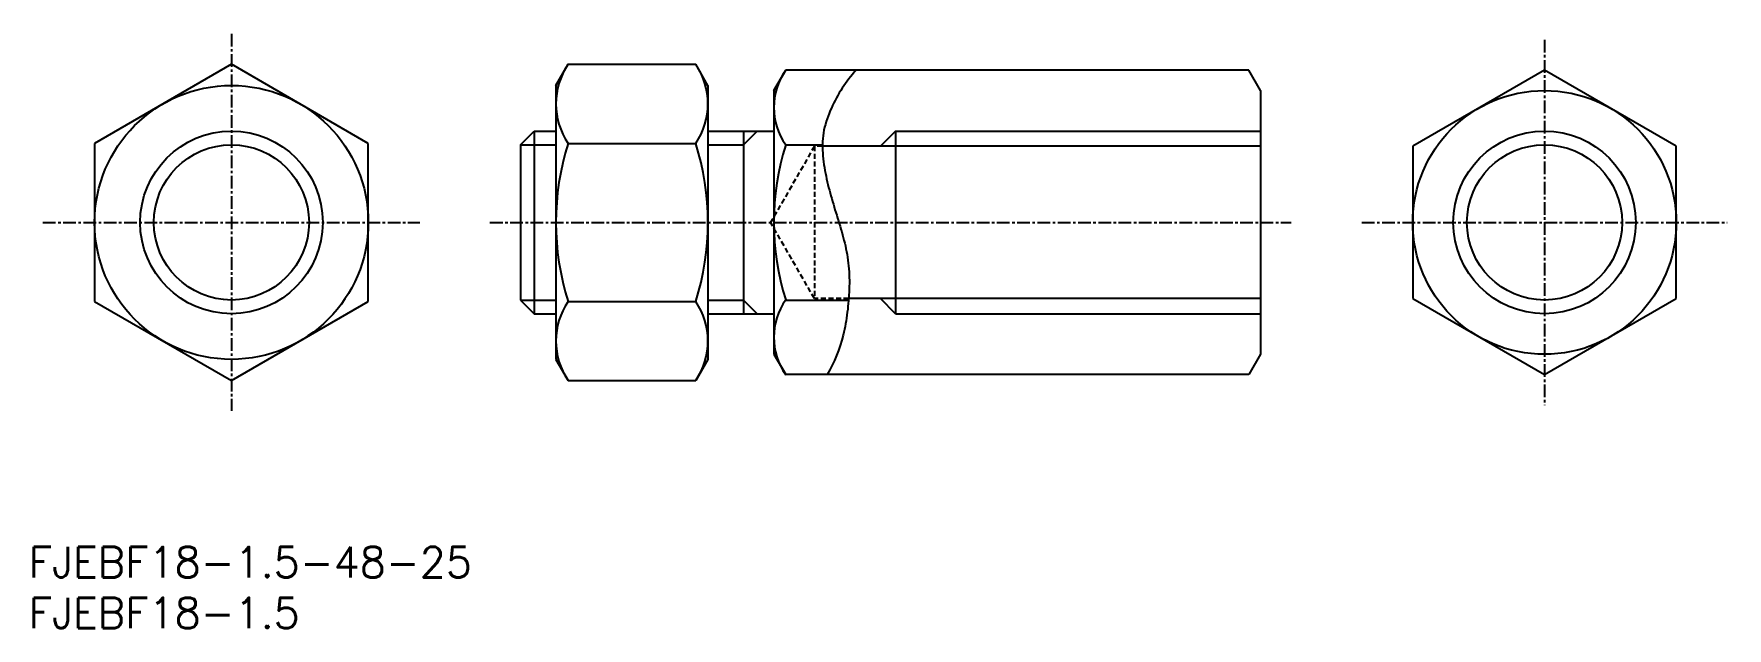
# Model space of a CAD drawing. Extents: x 1 to 168, y 0 to 59.
import ezdxf

# ---------------------------------------------------------------- set-up
doc = ezdxf.new("R2010")
doc.units = 0
doc.linetypes.add('CENTER', pattern=[2, 1.25, -0.25, 0.25, -0.25])
doc.linetypes.add('DASHED', pattern=[0.75, 0.5, -0.25])
doc.layers.get('0').update_dxf_attribs({"linetype": 'CONTINUOUS'})
doc.layers.add('CENTER', color=1, linetype='CENTER')
doc.styles.get("Standard").update_dxf_attribs({"font": 'txt.shx'})

# ---------------------------------------------------------------- blocks, each defined once
blk = doc.blocks.new('*U29')
at = {"color": 7, "linetype": 'CONTINUOUS'}
blk.add_text('FJEBF18-1.5', height=3, dxfattribs=at).set_placement((0, 0))
blk = doc.blocks.new('*U30')
at = {"color": 7, "linetype": 'CONTINUOUS'}
blk.add_text('FJEBF18-1.5-48-25', height=3, dxfattribs=at).set_placement((0, 5))

msp = doc.modelspace()

# ---------------------------------------------------------------- linework, layer by layer
for p, q in [((20, 55.59), (6.5, 47.79)), ((33.5, 47.79), (20, 55.59)), ((52, 53.5), (53.21, 55.59)), ((53.21, 55.59), (65.79, 55.59)), ((67, 53.5), (65.79, 55.59)), ((52, 53.5), (52, 26.5)), ((67, 53.5), (67, 26.5)), ((73.5, 53), (74.66, 55.01)), ((120.34, 55.01), (74.66, 55.01)), ((121.5, 53), (120.34, 55.01)), ((149.5, 55.01), (136.5, 47.51)), ((162.5, 47.51), (149.5, 55.01)), ((73.5, 53), (73.5, 27)), ((121.5, 53), (121.5, 27)), ((48.5, 47.65), (49.85, 49)), ((49.85, 49), (52, 49)), ((49.85, 49), (49.85, 31)), ((67, 49), (73.5, 49)), ((70.5, 49), (70.5, 31)), ((85.5, 49), (85.5, 31)), ((6.5, 47.79), (6.5, 32.21)), ((33.5, 32.21), (33.5, 47.79)), ((48.5, 47.65), (48.5, 32.35)), ((53.21, 47.79), (65.79, 47.79)), ((74.66, 47.65), (78.29, 47.65)), ((121.5, 47.51), (78.28, 47.51)), ((136.5, 47.51), (136.5, 32.49)), ((162.5, 32.49), (162.5, 47.51)), ((6.5, 43.9), (6.5, 43.9)), ((6.5, 40), (6.5, 40)), ((6.5, 32.21), (20, 24.41)), ((20, 24.41), (33.5, 32.21)), ((48.5, 32.35), (49.85, 31)), ((53.21, 32.21), (65.79, 32.21)), ((74.66, 32.35), (80.87, 32.35)), ((121.5, 32.49), (80.88, 32.49)), ((136.5, 32.49), (149.5, 24.99)), ((149.5, 24.99), (162.5, 32.49)), ((49.85, 31), (52, 31)), ((67, 31), (73.5, 31)), ((73.5, 27), (74.66, 24.99)), ((121.5, 27), (120.34, 24.99)), ((52, 26.5), (53.21, 24.41)), ((67, 26.5), (65.79, 24.41)), ((53.21, 24.41), (65.79, 24.41)), ((120.34, 24.99), (74.66, 24.99))]:
    msp.add_line(p, q)
at = {"color": 3}
for p, q in [((70.5, 47.65), (71.85, 49)), ((85.5, 49), (84.01, 47.51)), ((85.5, 49), (121.5, 49)), ((48.5, 47.65), (52, 47.65)), ((67, 47.65), (70.5, 47.65)), ((48.5, 32.35), (52, 32.35)), ((67, 32.35), (70.5, 32.35)), ((70.5, 32.35), (71.85, 31)), ((85.5, 31), (84.01, 32.49)), ((85.5, 31), (121.5, 31))]:
    msp.add_line(p, q, dxfattribs=at)
at = {"color": 3, "linetype": 'DASHED'}
for p, q in [((77.5, 47.51), (73.17, 40)), ((77.5, 47.51), (77.5, 32.49)), ((78.28, 47.51), (77.5, 47.51)), ((77.5, 32.49), (73.17, 40)), ((80.88, 32.49), (77.5, 32.49))]:
    msp.add_line(p, q, dxfattribs=at)
at = {"color": 3}
msp.add_lwpolyline([(81.6, 55.01, 0.074584), (79.17, 51.28, 0.056752), (78.44, 49.11, 0.06751), (78.31, 46.84, 0.0343), (78.64, 44.57, 0.01879), (79.2, 42.35, 0.004539), (79.86, 40.16, -0.015359), (80.48, 37.96, -0.03605), (80.87, 35.71, -0.032073), (80.93, 33.42, -0.02243), (80.74, 31.14, -0.030113), (80.33, 28.89, -0.068321), (78.76, 24.99)], format="xyb", dxfattribs=at)
for centre, radius in [((20, 40), 13.5), ((149.5, 40), 13), ((20, 40), 9), ((149.5, 40), 7.65)]:
    msp.add_circle(centre, radius)
for centre, radius in [((149.5, 40), 9), ((20, 40), 7.65)]:
    msp.add_circle(centre, radius, dxfattribs=at)
for centre, radius, start, end in [((58.9, 51.69), 6.9, 145.6158, 214.3842), ((60.1, 51.69), 6.9, 325.6158, 34.3842), ((79.92, 51.33), 6.42, 144.9843, 215.0157), ((77.79, 40), 25.79, 162.412, 197.588), ((41.21, 40), 25.79, 342.412, 17.588), ((99.26, 40), 25.76, 162.7324, 197.2676), ((58.9, 28.31), 6.9, 145.6158, 214.3842), ((60.1, 28.31), 6.9, 325.6158, 34.3842), ((79.92, 28.67), 6.42, 144.9843, 215.0157)]:
    msp.add_arc(centre, radius, start, end)
at = {"layer": 'CENTER', "color": 1, "linetype": 'CENTER'}
for p, q in [((20, 58.59), (20, 21.41)), ((149.5, 58.01), (149.5, 21.99)), ((1.41, 40), (38.59, 40)), ((45.5, 40), (124.5, 40)), ((131.49, 40), (167.51, 40))]:
    msp.add_line(p, q, dxfattribs=at)

# ---------------------------------------------------------------- block references
at = {"color": 7, "linetype": 'CONTINUOUS'}
for name in ['*U30', '*U29']:
    msp.add_blockref(name, (0, 0), dxfattribs=at)

doc.saveas('drawing.dxf')
